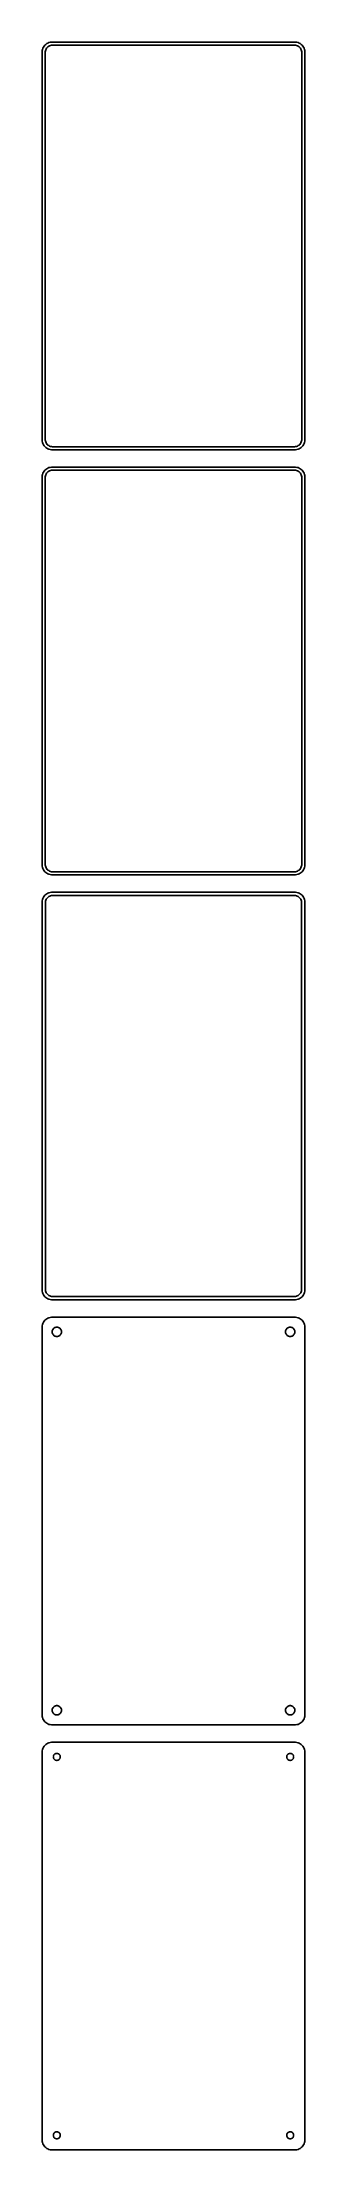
# Model space of a CAD drawing. Header units: metres. Extents: x -68 to 68, y 771 to 1857.
import ezdxf

# ---------------------------------------------------------------- set-up
doc = ezdxf.new("R2010")
doc.units = ezdxf.units.M

msp = doc.modelspace()

# ---------------------------------------------------------------- linework, layer by layer
for p, q in [((-67.4606, 1852.63), (-67.5, 1852)), ((-67.5, 1852), (-67.5, 1652)), ((-67.3429, 1853.24), (-67.4606, 1852.63)), ((-67.1489, 1853.84), (-67.3429, 1853.24)), ((-66.8815, 1854.41), (-67.1489, 1853.84)), ((-66.5451, 1854.94), (-66.8815, 1854.41)), ((-66.1448, 1855.42), (-66.5451, 1854.94)), ((-65.6871, 1855.85), (-66.1448, 1855.42)), ((-66, 1851.5), (-65.9685, 1852)), ((-66, 1652.5), (-66, 1851.5)), ((-65.9685, 1852), (-65.8743, 1852.49)), ((-65.8743, 1852.49), (-65.7191, 1852.97)), ((-65.7191, 1852.97), (-65.5052, 1853.43)), ((-65.1791, 1856.22), (-65.6871, 1855.85)), ((-65.5052, 1853.43), (-65.2361, 1853.85)), ((-65.2361, 1853.85), (-64.9159, 1854.24)), ((-64.6289, 1856.52), (-65.1791, 1856.22)), ((-64.9159, 1854.24), (-64.5497, 1854.58)), ((-64.0451, 1856.76), (-64.6289, 1856.52)), ((-64.5497, 1854.58), (-64.1433, 1854.88)), ((-64.1433, 1854.88), (-63.7031, 1855.12)), ((-63.4369, 1856.91), (-64.0451, 1856.76)), ((-63.7031, 1855.12), (-63.2361, 1855.3)), ((-62.8139, 1856.99), (-63.4369, 1856.91)), ((-63.2361, 1855.3), (-62.7495, 1855.43)), ((62.8139, 1856.99), (-62.8139, 1856.99)), ((-62.7495, 1855.43), (-62.2512, 1855.49)), ((-62.2512, 1855.49), (62.2512, 1855.49)), ((62.2512, 1855.49), (62.7495, 1855.43)), ((62.7495, 1855.43), (63.2361, 1855.3)), ((63.4369, 1856.91), (62.8139, 1856.99)), ((63.2361, 1855.3), (63.7031, 1855.12)), ((64.0451, 1856.76), (63.4369, 1856.91)), ((63.7031, 1855.12), (64.1433, 1854.88)), ((64.6289, 1856.52), (64.0451, 1856.76)), ((64.1433, 1854.88), (64.5497, 1854.58)), ((64.5497, 1854.58), (64.9159, 1854.24)), ((65.1791, 1856.22), (64.6289, 1856.52)), ((64.9159, 1854.24), (65.2361, 1853.85)), ((65.6871, 1855.85), (65.1791, 1856.22)), ((65.2361, 1853.85), (65.5052, 1853.43)), ((65.5052, 1853.43), (65.7191, 1852.97)), ((66.1448, 1855.42), (65.6871, 1855.85)), ((65.7191, 1852.97), (65.8743, 1852.49)), ((65.8743, 1852.49), (65.9685, 1852)), ((65.9685, 1852), (66, 1851.5)), ((66, 1851.5), (66, 1652.5)), ((66.5451, 1854.94), (66.1448, 1855.42)), ((66.8815, 1854.41), (66.5451, 1854.94)), ((67.1489, 1853.84), (66.8815, 1854.41)), ((67.3429, 1853.24), (67.1489, 1853.84)), ((67.4606, 1852.63), (67.3429, 1853.24)), ((67.5, 1852), (67.4606, 1852.63)), ((67.5, 1652), (67.5, 1852)), ((-67.5, 1652), (-67.4606, 1651.37)), ((-67.4606, 1651.37), (-67.3429, 1650.76)), ((-67.3429, 1650.76), (-67.1489, 1650.16)), ((-65.9685, 1652), (-66, 1652.5)), ((-65.8743, 1651.51), (-65.9685, 1652)), ((-65.7191, 1651.03), (-65.8743, 1651.51)), ((-65.5052, 1650.57), (-65.7191, 1651.03)), ((65.7191, 1651.03), (65.5052, 1650.57)), ((65.8743, 1651.51), (65.7191, 1651.03)), ((65.9685, 1652), (65.8743, 1651.51)), ((66, 1652.5), (65.9685, 1652)), ((67.1489, 1650.16), (67.3429, 1650.76)), ((67.3429, 1650.76), (67.4606, 1651.37)), ((67.4606, 1651.37), (67.5, 1652)), ((-67.1489, 1650.16), (-66.8815, 1649.59)), ((-66.8815, 1649.59), (-66.5451, 1649.06)), ((-66.5451, 1649.06), (-66.1448, 1648.58)), ((-66.1448, 1648.58), (-65.6871, 1648.15)), ((-65.6871, 1648.15), (-65.1791, 1647.78)), ((-65.2361, 1650.15), (-65.5052, 1650.57)), ((-64.9159, 1649.76), (-65.2361, 1650.15)), ((-65.1791, 1647.78), (-64.6289, 1647.48)), ((-64.5497, 1649.42), (-64.9159, 1649.76)), ((-64.6289, 1647.48), (-64.0451, 1647.24)), ((-64.1433, 1649.12), (-64.5497, 1649.42)), ((-63.7031, 1648.88), (-64.1433, 1649.12)), ((-64.0451, 1647.24), (-63.4369, 1647.09)), ((-63.2361, 1648.7), (-63.7031, 1648.88)), ((-63.4369, 1647.09), (-62.8139, 1647.01)), ((-62.7495, 1648.57), (-63.2361, 1648.7)), ((-62.8139, 1647.01), (62.8139, 1647.01)), ((-62.2512, 1648.51), (-62.7495, 1648.57)), ((62.2512, 1648.51), (-62.2512, 1648.51)), ((62.7495, 1648.57), (62.2512, 1648.51)), ((63.2361, 1648.7), (62.7495, 1648.57)), ((62.8139, 1647.01), (63.4369, 1647.09)), ((63.7031, 1648.88), (63.2361, 1648.7)), ((63.4369, 1647.09), (64.0451, 1647.24)), ((64.1433, 1649.12), (63.7031, 1648.88)), ((64.0451, 1647.24), (64.6289, 1647.48)), ((64.5497, 1649.42), (64.1433, 1649.12)), ((64.9159, 1649.76), (64.5497, 1649.42)), ((64.6289, 1647.48), (65.1791, 1647.78)), ((65.2361, 1650.15), (64.9159, 1649.76)), ((65.1791, 1647.78), (65.6871, 1648.15)), ((65.5052, 1650.57), (65.2361, 1650.15)), ((65.6871, 1648.15), (66.1448, 1648.58)), ((66.1448, 1648.58), (66.5451, 1649.06)), ((66.5451, 1649.06), (66.8815, 1649.59)), ((66.8815, 1649.59), (67.1489, 1650.16)), ((-67.4606, 1633.63), (-67.5, 1633)), ((-67.5, 1633), (-67.5, 1433)), ((-67.3429, 1634.24), (-67.4606, 1633.63)), ((-67.1489, 1634.84), (-67.3429, 1634.24)), ((-66.8815, 1635.41), (-67.1489, 1634.84)), ((-66.5451, 1635.94), (-66.8815, 1635.41)), ((-66.1448, 1636.42), (-66.5451, 1635.94)), ((-65.6871, 1636.85), (-66.1448, 1636.42)), ((-66, 1632.5), (-65.9685, 1633)), ((-66, 1433.5), (-66, 1632.5)), ((-65.9685, 1633), (-65.8743, 1633.49)), ((-65.8743, 1633.49), (-65.7191, 1633.97)), ((-65.7191, 1633.97), (-65.5052, 1634.43)), ((-65.1791, 1637.22), (-65.6871, 1636.85)), ((-65.5052, 1634.43), (-65.2361, 1634.85)), ((-65.2361, 1634.85), (-64.9159, 1635.24)), ((-64.6289, 1637.52), (-65.1791, 1637.22)), ((-64.9159, 1635.24), (-64.5497, 1635.58)), ((-64.0451, 1637.76), (-64.6289, 1637.52)), ((-64.5497, 1635.58), (-64.1433, 1635.88)), ((-64.1433, 1635.88), (-63.7031, 1636.12)), ((-63.4369, 1637.91), (-64.0451, 1637.76)), ((-63.7031, 1636.12), (-63.2361, 1636.3)), ((-62.8139, 1637.99), (-63.4369, 1637.91)), ((-63.2361, 1636.3), (-62.7495, 1636.43)), ((62.8139, 1637.99), (-62.8139, 1637.99)), ((-62.7495, 1636.43), (-62.2512, 1636.49)), ((-62.2512, 1636.49), (62.2512, 1636.49)), ((62.2512, 1636.49), (62.7495, 1636.43)), ((62.7495, 1636.43), (63.2361, 1636.3)), ((63.4369, 1637.91), (62.8139, 1637.99)), ((63.2361, 1636.3), (63.7031, 1636.12)), ((64.0451, 1637.76), (63.4369, 1637.91)), ((63.7031, 1636.12), (64.1433, 1635.88)), ((64.6289, 1637.52), (64.0451, 1637.76)), ((64.1433, 1635.88), (64.5497, 1635.58)), ((64.5497, 1635.58), (64.9159, 1635.24)), ((65.1791, 1637.22), (64.6289, 1637.52)), ((64.9159, 1635.24), (65.2361, 1634.85)), ((65.6871, 1636.85), (65.1791, 1637.22)), ((65.2361, 1634.85), (65.5052, 1634.43)), ((65.5052, 1634.43), (65.7191, 1633.97)), ((66.1448, 1636.42), (65.6871, 1636.85)), ((65.7191, 1633.97), (65.8743, 1633.49)), ((65.8743, 1633.49), (65.9685, 1633)), ((65.9685, 1633), (66, 1632.5)), ((66, 1632.5), (66, 1433.5)), ((66.5451, 1635.94), (66.1448, 1636.42)), ((66.8815, 1635.41), (66.5451, 1635.94)), ((67.1489, 1634.84), (66.8815, 1635.41)), ((67.3429, 1634.24), (67.1489, 1634.84)), ((67.4606, 1633.63), (67.3429, 1634.24)), ((67.5, 1633), (67.4606, 1633.63)), ((67.5, 1433), (67.5, 1633)), ((-65.9685, 1433), (-66, 1433.5)), ((66, 1433.5), (65.9685, 1433)), ((-67.5, 1433), (-67.4606, 1432.37)), ((-67.4606, 1432.37), (-67.3429, 1431.76)), ((-67.3429, 1431.76), (-67.1489, 1431.16)), ((-67.1489, 1431.16), (-66.8815, 1430.59)), ((-66.8815, 1430.59), (-66.5451, 1430.06)), ((-66.5451, 1430.06), (-66.1448, 1429.58)), ((-66.1448, 1429.58), (-65.6871, 1429.15)), ((-65.8743, 1432.51), (-65.9685, 1433)), ((-65.7191, 1432.03), (-65.8743, 1432.51)), ((-65.5052, 1431.57), (-65.7191, 1432.03)), ((-65.6871, 1429.15), (-65.1791, 1428.78)), ((-65.2361, 1431.15), (-65.5052, 1431.57)), ((-64.9159, 1430.76), (-65.2361, 1431.15)), ((-65.1791, 1428.78), (-64.6289, 1428.48)), ((-64.5497, 1430.42), (-64.9159, 1430.76)), ((-64.6289, 1428.48), (-64.0451, 1428.24)), ((-64.1433, 1430.12), (-64.5497, 1430.42)), ((-63.7031, 1429.88), (-64.1433, 1430.12)), ((-64.0451, 1428.24), (-63.4369, 1428.09)), ((-63.2361, 1429.7), (-63.7031, 1429.88)), ((-63.4369, 1428.09), (-62.8139, 1428.01)), ((-62.7495, 1429.57), (-63.2361, 1429.7)), ((-62.8139, 1428.01), (62.8139, 1428.01)), ((-62.2512, 1429.51), (-62.7495, 1429.57)), ((62.2512, 1429.51), (-62.2512, 1429.51)), ((62.7495, 1429.57), (62.2512, 1429.51)), ((63.2361, 1429.7), (62.7495, 1429.57)), ((62.8139, 1428.01), (63.4369, 1428.09)), ((63.7031, 1429.88), (63.2361, 1429.7)), ((63.4369, 1428.09), (64.0451, 1428.24)), ((64.1433, 1430.12), (63.7031, 1429.88)), ((64.0451, 1428.24), (64.6289, 1428.48)), ((64.5497, 1430.42), (64.1433, 1430.12)), ((64.9159, 1430.76), (64.5497, 1430.42)), ((64.6289, 1428.48), (65.1791, 1428.78)), ((65.2361, 1431.15), (64.9159, 1430.76)), ((65.1791, 1428.78), (65.6871, 1429.15)), ((65.5052, 1431.57), (65.2361, 1431.15)), ((65.7191, 1432.03), (65.5052, 1431.57)), ((65.6871, 1429.15), (66.1448, 1429.58)), ((65.8743, 1432.51), (65.7191, 1432.03)), ((65.9685, 1433), (65.8743, 1432.51)), ((66.1448, 1429.58), (66.5451, 1430.06)), ((66.5451, 1430.06), (66.8815, 1430.59)), ((66.8815, 1430.59), (67.1489, 1431.16)), ((67.1489, 1431.16), (67.3429, 1431.76)), ((67.3429, 1431.76), (67.4606, 1432.37)), ((67.4606, 1432.37), (67.5, 1433)), ((-67.4606, 1414.63), (-67.5, 1414)), ((-67.5, 1414), (-67.5, 1214)), ((-67.3429, 1415.24), (-67.4606, 1414.63)), ((-67.1489, 1415.84), (-67.3429, 1415.24)), ((-66.8815, 1416.41), (-67.1489, 1415.84)), ((-66.5451, 1416.94), (-66.8815, 1416.41)), ((-66.1448, 1417.42), (-66.5451, 1416.94)), ((-65.6871, 1417.85), (-66.1448, 1417.42)), ((-65.8726, 1413.5), (-65.8421, 1413.99)), ((-65.8726, 1214.5), (-65.8726, 1413.5)), ((-65.8421, 1413.99), (-65.751, 1414.46)), ((-65.751, 1414.46), (-65.6007, 1414.93)), ((-65.1791, 1418.22), (-65.6871, 1417.85)), ((-65.6007, 1414.93), (-65.3936, 1415.37)), ((-65.3936, 1415.37), (-65.133, 1415.78)), ((-64.6289, 1418.52), (-65.1791, 1418.22)), ((-65.133, 1415.78), (-64.823, 1416.15)), ((-64.823, 1416.15), (-64.4685, 1416.48)), ((-64.0451, 1418.76), (-64.6289, 1418.52)), ((-64.4685, 1416.48), (-64.0751, 1416.77)), ((-64.0751, 1416.77), (-63.6489, 1417)), ((-63.4369, 1418.91), (-64.0451, 1418.76)), ((-63.6489, 1417), (-63.1967, 1417.18)), ((-62.8139, 1418.99), (-63.4369, 1418.91)), ((-63.1967, 1417.18), (-62.7256, 1417.3)), ((62.8139, 1418.99), (-62.8139, 1418.99)), ((-62.7256, 1417.3), (-62.2432, 1417.36)), ((-62.2432, 1417.36), (62.2432, 1417.36)), ((62.2432, 1417.36), (62.7256, 1417.3)), ((62.7256, 1417.3), (63.1967, 1417.18)), ((63.4369, 1418.91), (62.8139, 1418.99)), ((63.1967, 1417.18), (63.6489, 1417)), ((64.0451, 1418.76), (63.4369, 1418.91)), ((63.6489, 1417), (64.0751, 1416.77)), ((64.6289, 1418.52), (64.0451, 1418.76)), ((64.0751, 1416.77), (64.4685, 1416.48)), ((64.4685, 1416.48), (64.823, 1416.15)), ((65.1791, 1418.22), (64.6289, 1418.52)), ((64.823, 1416.15), (65.133, 1415.78)), ((65.133, 1415.78), (65.3936, 1415.37)), ((65.6871, 1417.85), (65.1791, 1418.22)), ((65.3936, 1415.37), (65.6007, 1414.93)), ((65.6007, 1414.93), (65.751, 1414.46)), ((66.1448, 1417.42), (65.6871, 1417.85)), ((65.751, 1414.46), (65.8421, 1413.99)), ((65.8421, 1413.99), (65.8726, 1413.5)), ((65.8726, 1413.5), (65.8726, 1214.5)), ((66.5451, 1416.94), (66.1448, 1417.42)), ((66.8815, 1416.41), (66.5451, 1416.94)), ((67.1489, 1415.84), (66.8815, 1416.41)), ((67.3429, 1415.24), (67.1489, 1415.84)), ((67.4606, 1414.63), (67.3429, 1415.24)), ((67.5, 1414), (67.4606, 1414.63)), ((67.5, 1214), (67.5, 1414)), ((-67.5, 1214), (-67.4606, 1213.37)), ((-67.4606, 1213.37), (-67.3429, 1212.76)), ((-67.3429, 1212.76), (-67.1489, 1212.16)), ((-67.1489, 1212.16), (-66.8815, 1211.59)), ((-66.8815, 1211.59), (-66.5451, 1211.06)), ((-66.5451, 1211.06), (-66.1448, 1210.58)), ((-66.1448, 1210.58), (-65.6871, 1210.15)), ((-65.8421, 1214.01), (-65.8726, 1214.5)), ((-65.751, 1213.54), (-65.8421, 1214.01)), ((-65.6007, 1213.07), (-65.751, 1213.54)), ((-65.6871, 1210.15), (-65.1791, 1209.78)), ((-65.3936, 1212.63), (-65.6007, 1213.07)), ((-65.133, 1212.22), (-65.3936, 1212.63)), ((-65.1791, 1209.78), (-64.6289, 1209.48)), ((-64.823, 1211.85), (-65.133, 1212.22)), ((-64.4685, 1211.52), (-64.823, 1211.85)), ((-64.6289, 1209.48), (-64.0451, 1209.24)), ((-64.0751, 1211.23), (-64.4685, 1211.52)), ((-63.6489, 1211), (-64.0751, 1211.23)), ((-64.0451, 1209.24), (-63.4369, 1209.09)), ((-63.1967, 1210.82), (-63.6489, 1211)), ((-63.4369, 1209.09), (-62.8139, 1209.01)), ((-62.7256, 1210.7), (-63.1967, 1210.82)), ((-62.8139, 1209.01), (62.8139, 1209.01)), ((-62.2432, 1210.64), (-62.7256, 1210.7)), ((62.2432, 1210.64), (-62.2432, 1210.64)), ((62.7256, 1210.7), (62.2432, 1210.64)), ((63.1967, 1210.82), (62.7256, 1210.7)), ((62.8139, 1209.01), (63.4369, 1209.09)), ((63.6489, 1211), (63.1967, 1210.82)), ((63.4369, 1209.09), (64.0451, 1209.24)), ((64.0751, 1211.23), (63.6489, 1211)), ((64.0451, 1209.24), (64.6289, 1209.48)), ((64.4685, 1211.52), (64.0751, 1211.23)), ((64.823, 1211.85), (64.4685, 1211.52)), ((64.6289, 1209.48), (65.1791, 1209.78)), ((65.133, 1212.22), (64.823, 1211.85)), ((65.3936, 1212.63), (65.133, 1212.22)), ((65.1791, 1209.78), (65.6871, 1210.15)), ((65.6007, 1213.07), (65.3936, 1212.63)), ((65.751, 1213.54), (65.6007, 1213.07)), ((65.6871, 1210.15), (66.1448, 1210.58)), ((65.8421, 1214.01), (65.751, 1213.54)), ((65.8726, 1214.5), (65.8421, 1214.01)), ((66.1448, 1210.58), (66.5451, 1211.06)), ((66.5451, 1211.06), (66.8815, 1211.59)), ((66.8815, 1211.59), (67.1489, 1212.16)), ((67.1489, 1212.16), (67.3429, 1212.76)), ((67.3429, 1212.76), (67.4606, 1213.37)), ((67.4606, 1213.37), (67.5, 1214)), ((-67.4606, 1195.63), (-67.5, 1195)), ((-67.5, 1195), (-67.5, 995)), ((-67.3429, 1196.24), (-67.4606, 1195.63)), ((-67.1489, 1196.84), (-67.3429, 1196.24)), ((-66.8815, 1197.41), (-67.1489, 1196.84)), ((-66.5451, 1197.94), (-66.8815, 1197.41)), ((-66.1448, 1198.42), (-66.5451, 1197.94)), ((-65.6871, 1198.85), (-66.1448, 1198.42)), ((-65.1791, 1199.22), (-65.6871, 1198.85)), ((-64.6289, 1199.52), (-65.1791, 1199.22)), ((-64.0451, 1199.76), (-64.6289, 1199.52)), ((-63.4369, 1199.91), (-64.0451, 1199.76)), ((-62.8139, 1199.99), (-63.4369, 1199.91)), ((62.8139, 1199.99), (-62.8139, 1199.99)), ((-61.286, 1194.53), (-61.0219, 1194.67)), ((-61.0219, 1194.67), (-60.7416, 1194.78)), ((-60.7416, 1194.78), (-60.4497, 1194.86)), ((-60.4497, 1194.86), (-60.1507, 1194.9)), ((-60.1507, 1194.9), (-59.8493, 1194.9)), ((-59.8493, 1194.9), (-59.5503, 1194.86)), ((-59.5503, 1194.86), (-59.2584, 1194.78)), ((-59.2584, 1194.78), (-58.9781, 1194.67)), ((-58.9781, 1194.67), (-58.714, 1194.53)), ((58.714, 1194.53), (58.9781, 1194.67)), ((58.9781, 1194.67), (59.2584, 1194.78)), ((59.2584, 1194.78), (59.5503, 1194.86)), ((59.5503, 1194.86), (59.8493, 1194.9)), ((59.8493, 1194.9), (60.1507, 1194.9)), ((60.1507, 1194.9), (60.4497, 1194.86)), ((60.4497, 1194.86), (60.7416, 1194.78)), ((60.7416, 1194.78), (61.0219, 1194.67)), ((61.0219, 1194.67), (61.286, 1194.53)), ((63.4369, 1199.91), (62.8139, 1199.99)), ((64.0451, 1199.76), (63.4369, 1199.91)), ((64.6289, 1199.52), (64.0451, 1199.76)), ((65.1791, 1199.22), (64.6289, 1199.52)), ((65.6871, 1198.85), (65.1791, 1199.22)), ((66.1448, 1198.42), (65.6871, 1198.85)), ((66.5451, 1197.94), (66.1448, 1198.42)), ((66.8815, 1197.41), (66.5451, 1197.94)), ((67.1489, 1196.84), (66.8815, 1197.41)), ((67.3429, 1196.24), (67.1489, 1196.84)), ((67.4606, 1195.63), (67.3429, 1196.24)), ((67.5, 1195), (67.4606, 1195.63)), ((67.5, 995), (67.5, 1195)), ((-62.4, 1192.5), (-62.3811, 1192.8)), ((-62.3811, 1192.2), (-62.4, 1192.5)), ((-62.3811, 1192.8), (-62.3246, 1193.1)), ((-62.3246, 1191.9), (-62.3811, 1192.2)), ((-62.3246, 1193.1), (-62.2315, 1193.38)), ((-62.2315, 1191.62), (-62.3246, 1191.9)), ((-62.2315, 1193.38), (-62.1031, 1193.66)), ((-62.1031, 1191.34), (-62.2315, 1191.62)), ((-62.1031, 1193.66), (-61.9416, 1193.91)), ((-61.9416, 1191.09), (-62.1031, 1191.34)), ((-61.9416, 1193.91), (-61.7495, 1194.14)), ((-61.7495, 1190.86), (-61.9416, 1191.09)), ((-61.7495, 1194.14), (-61.5298, 1194.35)), ((-61.5298, 1190.65), (-61.7495, 1190.86)), ((-61.5298, 1194.35), (-61.286, 1194.53)), ((-61.286, 1190.47), (-61.5298, 1190.65)), ((-61.0219, 1190.33), (-61.286, 1190.47)), ((-60.7416, 1190.22), (-61.0219, 1190.33)), ((-60.4497, 1190.14), (-60.7416, 1190.22)), ((-60.1507, 1190.1), (-60.4497, 1190.14)), ((-59.8493, 1190.1), (-60.1507, 1190.1)), ((-59.5503, 1190.14), (-59.8493, 1190.1)), ((-59.2584, 1190.22), (-59.5503, 1190.14)), ((-58.9781, 1190.33), (-59.2584, 1190.22)), ((-58.714, 1190.47), (-58.9781, 1190.33)), ((-58.714, 1194.53), (-58.4702, 1194.35)), ((-58.4702, 1190.65), (-58.714, 1190.47)), ((-58.4702, 1194.35), (-58.2505, 1194.14)), ((-58.2505, 1190.86), (-58.4702, 1190.65)), ((-58.2505, 1194.14), (-58.0583, 1193.91)), ((-58.0583, 1191.09), (-58.2505, 1190.86)), ((-58.0583, 1193.91), (-57.8969, 1193.66)), ((-57.8969, 1191.34), (-58.0583, 1191.09)), ((-57.8969, 1193.66), (-57.7685, 1193.38)), ((-57.7685, 1191.62), (-57.8969, 1191.34)), ((-57.7685, 1193.38), (-57.6754, 1193.1)), ((-57.6754, 1191.9), (-57.7685, 1191.62)), ((-57.6754, 1193.1), (-57.6189, 1192.8)), ((-57.6189, 1192.2), (-57.6754, 1191.9)), ((-57.6189, 1192.8), (-57.6, 1192.5)), ((-57.6, 1192.5), (-57.6189, 1192.2)), ((57.6, 1192.5), (57.6189, 1192.8)), ((57.6189, 1192.2), (57.6, 1192.5)), ((57.6189, 1192.8), (57.6754, 1193.1)), ((57.6754, 1191.9), (57.6189, 1192.2)), ((57.6754, 1193.1), (57.7685, 1193.38)), ((57.7685, 1191.62), (57.6754, 1191.9)), ((57.7685, 1193.38), (57.8969, 1193.66)), ((57.8969, 1191.34), (57.7685, 1191.62)), ((57.8969, 1193.66), (58.0583, 1193.91)), ((58.0583, 1191.09), (57.8969, 1191.34)), ((58.0583, 1193.91), (58.2505, 1194.14)), ((58.2505, 1190.86), (58.0583, 1191.09)), ((58.2505, 1194.14), (58.4702, 1194.35)), ((58.4702, 1190.65), (58.2505, 1190.86)), ((58.4702, 1194.35), (58.714, 1194.53)), ((58.714, 1190.47), (58.4702, 1190.65)), ((58.9781, 1190.33), (58.714, 1190.47)), ((59.2584, 1190.22), (58.9781, 1190.33)), ((59.5503, 1190.14), (59.2584, 1190.22)), ((59.8493, 1190.1), (59.5503, 1190.14)), ((60.1507, 1190.1), (59.8493, 1190.1)), ((60.4497, 1190.14), (60.1507, 1190.1)), ((60.7416, 1190.22), (60.4497, 1190.14)), ((61.0219, 1190.33), (60.7416, 1190.22)), ((61.286, 1190.47), (61.0219, 1190.33)), ((61.286, 1194.53), (61.5298, 1194.35)), ((61.5298, 1190.65), (61.286, 1190.47)), ((61.5298, 1194.35), (61.7495, 1194.14)), ((61.7495, 1190.86), (61.5298, 1190.65)), ((61.7495, 1194.14), (61.9416, 1193.91)), ((61.9416, 1191.09), (61.7495, 1190.86)), ((61.9416, 1193.91), (62.1031, 1193.66)), ((62.1031, 1191.34), (61.9416, 1191.09)), ((62.1031, 1193.66), (62.2315, 1193.38)), ((62.2315, 1191.62), (62.1031, 1191.34)), ((62.2315, 1193.38), (62.3246, 1193.1)), ((62.3246, 1191.9), (62.2315, 1191.62)), ((62.3246, 1193.1), (62.3811, 1192.8)), ((62.3811, 1192.2), (62.3246, 1191.9)), ((62.3811, 1192.8), (62.4, 1192.5)), ((62.4, 1192.5), (62.3811, 1192.2)), ((-61.9416, 998.911), (-61.7495, 999.143)), ((-61.7495, 999.143), (-61.5298, 999.349)), ((-61.5298, 999.349), (-61.286, 999.526)), ((-61.286, 999.526), (-61.0219, 999.672)), ((-61.0219, 999.672), (-60.7416, 999.783)), ((-60.7416, 999.783), (-60.4497, 999.857)), ((-60.4497, 999.857), (-60.1507, 999.895)), ((-60.1507, 999.895), (-59.8493, 999.895)), ((-59.8493, 999.895), (-59.5503, 999.857)), ((-59.5503, 999.857), (-59.2584, 999.783)), ((-59.2584, 999.783), (-58.9781, 999.672)), ((-58.9781, 999.672), (-58.714, 999.526)), ((-58.714, 999.526), (-58.4702, 999.349)), ((-58.4702, 999.349), (-58.2505, 999.143)), ((-58.2505, 999.143), (-58.0583, 998.911)), ((58.0583, 998.911), (58.2505, 999.143)), ((58.2505, 999.143), (58.4702, 999.349)), ((58.4702, 999.349), (58.714, 999.526)), ((58.714, 999.526), (58.9781, 999.672)), ((58.9781, 999.672), (59.2584, 999.783)), ((59.2584, 999.783), (59.5503, 999.857)), ((59.5503, 999.857), (59.8493, 999.895)), ((59.8493, 999.895), (60.1507, 999.895)), ((60.1507, 999.895), (60.4497, 999.857)), ((60.4497, 999.857), (60.7416, 999.783)), ((60.7416, 999.783), (61.0219, 999.672)), ((61.0219, 999.672), (61.286, 999.526)), ((61.286, 999.526), (61.5298, 999.349)), ((61.5298, 999.349), (61.7495, 999.143)), ((61.7495, 999.143), (61.9416, 998.911)), ((-67.5, 995), (-67.4606, 994.373)), ((-67.4606, 994.373), (-67.3429, 993.757)), ((-67.3429, 993.757), (-67.1489, 993.159)), ((-67.1489, 993.159), (-66.8815, 992.591)), ((-66.8815, 992.591), (-66.5451, 992.061)), ((-66.5451, 992.061), (-66.1448, 991.577)), ((-66.1448, 991.577), (-65.6871, 991.147)), ((-65.6871, 991.147), (-65.1791, 990.778)), ((-65.1791, 990.778), (-64.6289, 990.476)), ((-64.6289, 990.476), (-64.0451, 990.245)), ((-64.0451, 990.245), (-63.4369, 990.089)), ((-63.4369, 990.089), (-62.8139, 990.01)), ((-62.8139, 990.01), (62.8139, 990.01)), ((-62.4, 997.5), (-62.3811, 997.801)), ((-62.3811, 997.199), (-62.4, 997.5)), ((-62.3811, 997.801), (-62.3246, 998.097)), ((-62.3246, 996.903), (-62.3811, 997.199)), ((-62.3246, 998.097), (-62.2315, 998.383)), ((-62.2315, 996.617), (-62.3246, 996.903)), ((-62.2315, 998.383), (-62.1031, 998.656)), ((-62.1031, 996.344), (-62.2315, 996.617)), ((-62.1031, 998.656), (-61.9416, 998.911)), ((-61.9416, 996.089), (-62.1031, 996.344)), ((-61.7495, 995.857), (-61.9416, 996.089)), ((-61.5298, 995.651), (-61.7495, 995.857)), ((-61.286, 995.474), (-61.5298, 995.651)), ((-61.0219, 995.328), (-61.286, 995.474)), ((-60.7416, 995.217), (-61.0219, 995.328)), ((-60.4497, 995.143), (-60.7416, 995.217)), ((-60.1507, 995.105), (-60.4497, 995.143)), ((-59.8493, 995.105), (-60.1507, 995.105)), ((-59.5503, 995.143), (-59.8493, 995.105)), ((-59.2584, 995.217), (-59.5503, 995.143)), ((-58.9781, 995.328), (-59.2584, 995.217)), ((-58.714, 995.474), (-58.9781, 995.328)), ((-58.4702, 995.651), (-58.714, 995.474)), ((-58.2505, 995.857), (-58.4702, 995.651)), ((-58.0583, 996.089), (-58.2505, 995.857)), ((-58.0583, 998.911), (-57.8969, 998.656)), ((-57.8969, 996.344), (-58.0583, 996.089)), ((-57.8969, 998.656), (-57.7685, 998.383)), ((-57.7685, 996.617), (-57.8969, 996.344)), ((-57.7685, 998.383), (-57.6754, 998.097)), ((-57.6754, 996.903), (-57.7685, 996.617)), ((-57.6754, 998.097), (-57.6189, 997.801)), ((-57.6189, 997.199), (-57.6754, 996.903)), ((-57.6189, 997.801), (-57.6, 997.5)), ((-57.6, 997.5), (-57.6189, 997.199)), ((57.6, 997.5), (57.6189, 997.801)), ((57.6189, 997.199), (57.6, 997.5)), ((57.6189, 997.801), (57.6754, 998.097)), ((57.6754, 996.903), (57.6189, 997.199)), ((57.6754, 998.097), (57.7685, 998.383)), ((57.7685, 996.617), (57.6754, 996.903)), ((57.7685, 998.383), (57.8969, 998.656)), ((57.8969, 996.344), (57.7685, 996.617)), ((57.8969, 998.656), (58.0583, 998.911)), ((58.0583, 996.089), (57.8969, 996.344)), ((58.2505, 995.857), (58.0583, 996.089)), ((58.4702, 995.651), (58.2505, 995.857)), ((58.714, 995.474), (58.4702, 995.651)), ((58.9781, 995.328), (58.714, 995.474)), ((59.2584, 995.217), (58.9781, 995.328)), ((59.5503, 995.143), (59.2584, 995.217)), ((59.8493, 995.105), (59.5503, 995.143)), ((60.1507, 995.105), (59.8493, 995.105)), ((60.4497, 995.143), (60.1507, 995.105)), ((60.7416, 995.217), (60.4497, 995.143)), ((61.0219, 995.328), (60.7416, 995.217)), ((61.286, 995.474), (61.0219, 995.328)), ((61.5298, 995.651), (61.286, 995.474)), ((61.7495, 995.857), (61.5298, 995.651)), ((61.9416, 996.089), (61.7495, 995.857)), ((61.9416, 998.911), (62.1031, 998.656)), ((62.1031, 996.344), (61.9416, 996.089)), ((62.1031, 998.656), (62.2315, 998.383)), ((62.2315, 996.617), (62.1031, 996.344)), ((62.2315, 998.383), (62.3246, 998.097)), ((62.3246, 996.903), (62.2315, 996.617)), ((62.3246, 998.097), (62.3811, 997.801)), ((62.3811, 997.199), (62.3246, 996.903)), ((62.3811, 997.801), (62.4, 997.5)), ((62.4, 997.5), (62.3811, 997.199)), ((62.8139, 990.01), (63.4369, 990.089)), ((63.4369, 990.089), (64.0451, 990.245)), ((64.0451, 990.245), (64.6289, 990.476)), ((64.6289, 990.476), (65.1791, 990.778)), ((65.1791, 990.778), (65.6871, 991.147)), ((65.6871, 991.147), (66.1448, 991.577)), ((66.1448, 991.577), (66.5451, 992.061)), ((66.5451, 992.061), (66.8815, 992.591)), ((66.8815, 992.591), (67.1489, 993.159)), ((67.1489, 993.159), (67.3429, 993.757)), ((67.3429, 993.757), (67.4606, 994.373)), ((67.4606, 994.373), (67.5, 995)), ((-67.1489, 977.841), (-67.3429, 977.243)), ((-66.8815, 978.409), (-67.1489, 977.841)), ((-66.5451, 978.939), (-66.8815, 978.409)), ((-66.1448, 979.423), (-66.5451, 978.939)), ((-65.6871, 979.853), (-66.1448, 979.423)), ((-65.1791, 980.222), (-65.6871, 979.853)), ((-64.6289, 980.524), (-65.1791, 980.222)), ((-64.0451, 980.755), (-64.6289, 980.524)), ((-63.4369, 980.911), (-64.0451, 980.755)), ((-62.8139, 980.99), (-63.4369, 980.911)), ((62.8139, 980.99), (-62.8139, 980.99)), ((63.4369, 980.911), (62.8139, 980.99)), ((64.0451, 980.755), (63.4369, 980.911)), ((64.6289, 980.524), (64.0451, 980.755)), ((65.1791, 980.222), (64.6289, 980.524)), ((65.6871, 979.853), (65.1791, 980.222)), ((66.1448, 979.423), (65.6871, 979.853)), ((66.5451, 978.939), (66.1448, 979.423)), ((66.8815, 978.409), (66.5451, 978.939)), ((67.1489, 977.841), (66.8815, 978.409)), ((67.3429, 977.243), (67.1489, 977.841)), ((-67.4606, 976.627), (-67.5, 976)), ((-67.5, 976), (-67.5, 776)), ((-67.3429, 977.243), (-67.4606, 976.627)), ((-61.8, 973.5), (-61.7858, 973.726)), ((-61.7858, 973.274), (-61.8, 973.5)), ((-61.7858, 973.726), (-61.7434, 973.948)), ((-61.7434, 973.052), (-61.7858, 973.274)), ((-61.7434, 973.948), (-61.6736, 974.163)), ((-61.6736, 972.837), (-61.7434, 973.052)), ((-61.6736, 974.163), (-61.5773, 974.367)), ((-61.5773, 972.633), (-61.6736, 972.837)), ((-61.5773, 974.367), (-61.4562, 974.558)), ((-61.4562, 972.442), (-61.5773, 972.633)), ((-61.4562, 974.558), (-61.3121, 974.732)), ((-61.3121, 972.268), (-61.4562, 972.442)), ((-61.3121, 974.732), (-61.1474, 974.887)), ((-61.1474, 972.113), (-61.3121, 972.268)), ((-61.1474, 974.887), (-60.9645, 975.02)), ((-60.9645, 971.98), (-61.1474, 972.113)), ((-60.9645, 975.02), (-60.7664, 975.129)), ((-60.7664, 971.871), (-60.9645, 971.98)), ((-60.7664, 975.129), (-60.5562, 975.212)), ((-60.5562, 971.788), (-60.7664, 971.871)), ((-60.5562, 975.212), (-60.3373, 975.268)), ((-60.3373, 971.732), (-60.5562, 971.788)), ((-60.3373, 975.268), (-60.113, 975.296)), ((-60.113, 971.704), (-60.3373, 971.732)), ((-60.113, 975.296), (-59.887, 975.296)), ((-59.887, 971.704), (-60.113, 971.704)), ((-59.887, 975.296), (-59.6627, 975.268)), ((-59.6627, 971.732), (-59.887, 971.704)), ((-59.6627, 975.268), (-59.4438, 975.212)), ((-59.4438, 971.788), (-59.6627, 971.732)), ((-59.4438, 975.212), (-59.2336, 975.129)), ((-59.2336, 971.871), (-59.4438, 971.788)), ((-59.2336, 975.129), (-59.0355, 975.02)), ((-59.0355, 971.98), (-59.2336, 971.871)), ((-59.0355, 975.02), (-58.8526, 974.887)), ((-58.8526, 972.113), (-59.0355, 971.98)), ((-58.8526, 974.887), (-58.6879, 974.732)), ((-58.6879, 972.268), (-58.8526, 972.113)), ((-58.6879, 974.732), (-58.5438, 974.558)), ((-58.5438, 972.442), (-58.6879, 972.268)), ((-58.5438, 974.558), (-58.4226, 974.367)), ((-58.4226, 972.633), (-58.5438, 972.442)), ((-58.4226, 974.367), (-58.3264, 974.163)), ((-58.3264, 972.837), (-58.4226, 972.633)), ((-58.3264, 974.163), (-58.2565, 973.948)), ((-58.2565, 973.052), (-58.3264, 972.837)), ((-58.2565, 973.948), (-58.2142, 973.726)), ((-58.2142, 973.274), (-58.2565, 973.052)), ((-58.2142, 973.726), (-58.2, 973.5)), ((-58.2, 973.5), (-58.2142, 973.274)), ((58.2, 973.5), (58.2142, 973.726)), ((58.2142, 973.274), (58.2, 973.5)), ((58.2142, 973.726), (58.2565, 973.948)), ((58.2565, 973.052), (58.2142, 973.274)), ((58.2565, 973.948), (58.3264, 974.163)), ((58.3264, 972.837), (58.2565, 973.052)), ((58.3264, 974.163), (58.4226, 974.367)), ((58.4226, 972.633), (58.3264, 972.837)), ((58.4226, 974.367), (58.5438, 974.558)), ((58.5438, 972.442), (58.4226, 972.633)), ((58.5438, 974.558), (58.6879, 974.732)), ((58.6879, 972.268), (58.5438, 972.442)), ((58.6879, 974.732), (58.8526, 974.887)), ((58.8526, 972.113), (58.6879, 972.268)), ((58.8526, 974.887), (59.0355, 975.02)), ((59.0355, 971.98), (58.8526, 972.113)), ((59.0355, 975.02), (59.2336, 975.129)), ((59.2336, 971.871), (59.0355, 971.98)), ((59.2336, 975.129), (59.4438, 975.212)), ((59.4438, 971.788), (59.2336, 971.871)), ((59.4438, 975.212), (59.6627, 975.268)), ((59.6627, 971.732), (59.4438, 971.788)), ((59.6627, 975.268), (59.887, 975.296)), ((59.887, 971.704), (59.6627, 971.732)), ((59.887, 975.296), (60.113, 975.296)), ((60.113, 971.704), (59.887, 971.704)), ((60.113, 975.296), (60.3373, 975.268)), ((60.3373, 971.732), (60.113, 971.704)), ((60.3373, 975.268), (60.5562, 975.212)), ((60.5562, 971.788), (60.3373, 971.732)), ((60.5562, 975.212), (60.7664, 975.129)), ((60.7664, 971.871), (60.5562, 971.788)), ((60.7664, 975.129), (60.9645, 975.02)), ((60.9645, 971.98), (60.7664, 971.871)), ((60.9645, 975.02), (61.1474, 974.887)), ((61.1474, 972.113), (60.9645, 971.98)), ((61.1474, 974.887), (61.3121, 974.732)), ((61.3121, 972.268), (61.1474, 972.113)), ((61.3121, 974.732), (61.4562, 974.558)), ((61.4562, 972.442), (61.3121, 972.268)), ((61.4562, 974.558), (61.5773, 974.367)), ((61.5773, 972.633), (61.4562, 972.442)), ((61.5773, 974.367), (61.6736, 974.163)), ((61.6736, 972.837), (61.5773, 972.633)), ((61.6736, 974.163), (61.7434, 973.948)), ((61.7434, 973.052), (61.6736, 972.837)), ((61.7434, 973.948), (61.7858, 973.726)), ((61.7858, 973.274), (61.7434, 973.052)), ((61.7858, 973.726), (61.8, 973.5)), ((61.8, 973.5), (61.7858, 973.274)), ((67.4606, 976.627), (67.3429, 977.243)), ((67.5, 976), (67.4606, 976.627)), ((67.5, 776), (67.5, 976)), ((-67.5, 776), (-67.4606, 775.373)), ((-67.4606, 775.373), (-67.3429, 774.757)), ((-67.3429, 774.757), (-67.1489, 774.159)), ((-67.1489, 774.159), (-66.8815, 773.591)), ((-66.8815, 773.591), (-66.5451, 773.061)), ((-66.5451, 773.061), (-66.1448, 772.577)), ((-66.1448, 772.577), (-65.6871, 772.147)), ((-65.6871, 772.147), (-65.1791, 771.778)), ((-65.1791, 771.778), (-64.6289, 771.476)), ((-64.6289, 771.476), (-64.0451, 771.245)), ((-64.0451, 771.245), (-63.4369, 771.089)), ((-63.4369, 771.089), (-62.8139, 771.01)), ((-61.8, 778.5), (-61.7858, 778.726)), ((-61.7858, 778.274), (-61.8, 778.5)), ((-61.7858, 778.726), (-61.7434, 778.948)), ((-61.7434, 778.052), (-61.7858, 778.274)), ((-61.7434, 778.948), (-61.6736, 779.163)), ((-61.6736, 777.837), (-61.7434, 778.052)), ((-61.6736, 779.163), (-61.5773, 779.367)), ((-61.5773, 777.633), (-61.6736, 777.837)), ((-61.5773, 779.367), (-61.4562, 779.558)), ((-61.4562, 777.442), (-61.5773, 777.633)), ((-61.4562, 779.558), (-61.3121, 779.732)), ((-61.3121, 777.268), (-61.4562, 777.442)), ((-61.3121, 779.732), (-61.1474, 779.887)), ((-61.1474, 777.113), (-61.3121, 777.268)), ((-61.1474, 779.887), (-60.9645, 780.02)), ((-60.9645, 776.98), (-61.1474, 777.113)), ((-60.9645, 780.02), (-60.7664, 780.129)), ((-60.7664, 776.871), (-60.9645, 776.98)), ((-60.7664, 780.129), (-60.5562, 780.212)), ((-60.5562, 776.788), (-60.7664, 776.871)), ((-60.5562, 780.212), (-60.3373, 780.268)), ((-60.3373, 776.732), (-60.5562, 776.788)), ((-60.3373, 780.268), (-60.113, 780.296)), ((-60.113, 776.704), (-60.3373, 776.732)), ((-60.113, 780.296), (-59.887, 780.296)), ((-59.887, 776.704), (-60.113, 776.704)), ((-59.887, 780.296), (-59.6627, 780.268)), ((-59.6627, 776.732), (-59.887, 776.704)), ((-59.6627, 780.268), (-59.4438, 780.212)), ((-59.4438, 776.788), (-59.6627, 776.732)), ((-59.4438, 780.212), (-59.2336, 780.129)), ((-59.2336, 776.871), (-59.4438, 776.788)), ((-59.2336, 780.129), (-59.0355, 780.02)), ((-59.0355, 776.98), (-59.2336, 776.871)), ((-59.0355, 780.02), (-58.8526, 779.887)), ((-58.8526, 777.113), (-59.0355, 776.98)), ((-58.8526, 779.887), (-58.6879, 779.732)), ((-58.6879, 777.268), (-58.8526, 777.113)), ((-58.6879, 779.732), (-58.5438, 779.558)), ((-58.5438, 777.442), (-58.6879, 777.268)), ((-58.5438, 779.558), (-58.4226, 779.367)), ((-58.4226, 777.633), (-58.5438, 777.442)), ((-58.4226, 779.367), (-58.3264, 779.163)), ((-58.3264, 777.837), (-58.4226, 777.633)), ((-58.3264, 779.163), (-58.2565, 778.948)), ((-58.2565, 778.052), (-58.3264, 777.837)), ((-58.2565, 778.948), (-58.2142, 778.726)), ((-58.2142, 778.274), (-58.2565, 778.052)), ((-58.2142, 778.726), (-58.2, 778.5)), ((-58.2, 778.5), (-58.2142, 778.274)), ((58.2, 778.5), (58.2142, 778.726)), ((58.2142, 778.274), (58.2, 778.5)), ((58.2142, 778.726), (58.2565, 778.948)), ((58.2565, 778.052), (58.2142, 778.274)), ((58.2565, 778.948), (58.3264, 779.163)), ((58.3264, 777.837), (58.2565, 778.052)), ((58.3264, 779.163), (58.4226, 779.367)), ((58.4226, 777.633), (58.3264, 777.837)), ((58.4226, 779.367), (58.5438, 779.558)), ((58.5438, 777.442), (58.4226, 777.633)), ((58.5438, 779.558), (58.6879, 779.732)), ((58.6879, 777.268), (58.5438, 777.442)), ((58.6879, 779.732), (58.8526, 779.887)), ((58.8526, 777.113), (58.6879, 777.268)), ((58.8526, 779.887), (59.0355, 780.02)), ((59.0355, 776.98), (58.8526, 777.113)), ((59.0355, 780.02), (59.2336, 780.129)), ((59.2336, 776.871), (59.0355, 776.98)), ((59.2336, 780.129), (59.4438, 780.212)), ((59.4438, 776.788), (59.2336, 776.871)), ((59.4438, 780.212), (59.6627, 780.268)), ((59.6627, 776.732), (59.4438, 776.788)), ((59.6627, 780.268), (59.887, 780.296)), ((59.887, 776.704), (59.6627, 776.732)), ((59.887, 780.296), (60.113, 780.296)), ((60.113, 776.704), (59.887, 776.704)), ((60.113, 780.296), (60.3373, 780.268)), ((60.3373, 776.732), (60.113, 776.704)), ((60.3373, 780.268), (60.5562, 780.212)), ((60.5562, 776.788), (60.3373, 776.732)), ((60.5562, 780.212), (60.7664, 780.129)), ((60.7664, 776.871), (60.5562, 776.788)), ((60.7664, 780.129), (60.9645, 780.02)), ((60.9645, 776.98), (60.7664, 776.871)), ((60.9645, 780.02), (61.1474, 779.887)), ((61.1474, 777.113), (60.9645, 776.98)), ((61.1474, 779.887), (61.3121, 779.732)), ((61.3121, 777.268), (61.1474, 777.113)), ((61.3121, 779.732), (61.4562, 779.558)), ((61.4562, 777.442), (61.3121, 777.268)), ((61.4562, 779.558), (61.5773, 779.367)), ((61.5773, 777.633), (61.4562, 777.442)), ((61.5773, 779.367), (61.6736, 779.163)), ((61.6736, 777.837), (61.5773, 777.633)), ((61.6736, 779.163), (61.7434, 778.948)), ((61.7434, 778.052), (61.6736, 777.837)), ((61.7434, 778.948), (61.7858, 778.726)), ((61.7858, 778.274), (61.7434, 778.052)), ((61.7858, 778.726), (61.8, 778.5)), ((61.8, 778.5), (61.7858, 778.274)), ((62.8139, 771.01), (63.4369, 771.089)), ((63.4369, 771.089), (64.0451, 771.245)), ((64.0451, 771.245), (64.6289, 771.476)), ((64.6289, 771.476), (65.1791, 771.778)), ((65.1791, 771.778), (65.6871, 772.147)), ((65.6871, 772.147), (66.1448, 772.577)), ((66.1448, 772.577), (66.5451, 773.061)), ((66.5451, 773.061), (66.8815, 773.591)), ((66.8815, 773.591), (67.1489, 774.159)), ((67.1489, 774.159), (67.3429, 774.757)), ((67.3429, 774.757), (67.4606, 775.373)), ((67.4606, 775.373), (67.5, 776)), ((-62.8139, 771.01), (62.8139, 771.01))]:
    msp.add_line(p, q)

doc.saveas('drawing.dxf')
